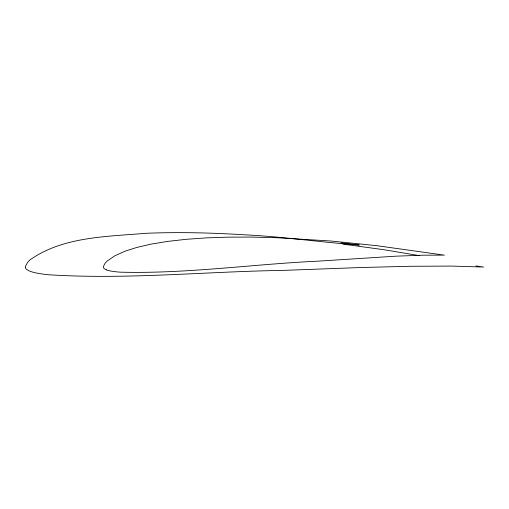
<?xml version="1.0" encoding="UTF-8"?>
<svg xmlns="http://www.w3.org/2000/svg" width="509" height="509" viewBox="0 0 509 509"><rect width="100%" height="100%" fill="white"/><g stroke="black" fill="none" stroke-linecap="round" stroke-linejoin="round"><path stroke-width="0.76" d="M25.475 267.524A3.633 3.633 0 0 1 25.552 266.201L27.365 262.759A24.337 24.337 0 0 1 30.101 259.819C62.957 236.577 106.546 236.698 145.129 233.338C178.29 231.913 211.515 232.785 244.632 234.808C282.985 236.653 321.02 242.335 359.278 245.02L340.979 242.901M342.888 244.091L383.691 249.69L419.486 255.639M475.839 265.94L483.55 267.047L452.017 266.086L409.847 266.283L360.467 267.537L282.87 270.406C204.694 271.59 126.264 279.778 48.062 274.72A167.264 167.264 0 0 1 41.84 273.963L35.776 272.894A43.812 43.812 0 0 1 29.14 270.903L26.315 269.21A3.366 3.366 0 0 1 25.495 267.518M106.273 269.808L104.122 268.631A2.621 2.621 0 0 1 103.473 266.411L104.739 263.802A19.164 19.164 0 0 1 107.418 260.869L114.894 255.766L124.883 251.261L136.851 247.431L151.097 244.135L167.722 241.393L186.332 239.294L206.546 237.881L228.293 237.149L250.95 237.079L276.33 237.697L330.933 241.012L376.545 245.656L444.357 255.136L423.24 255.187L396.301 256.154L317.909 261.168C252.146 264.216 186.415 273.918 120.455 272.169A124.559 124.559 0 0 1 115.797 271.768L111.261 271.132A32.627 32.627 0 0 1 106.266 269.821"/></g></svg>
